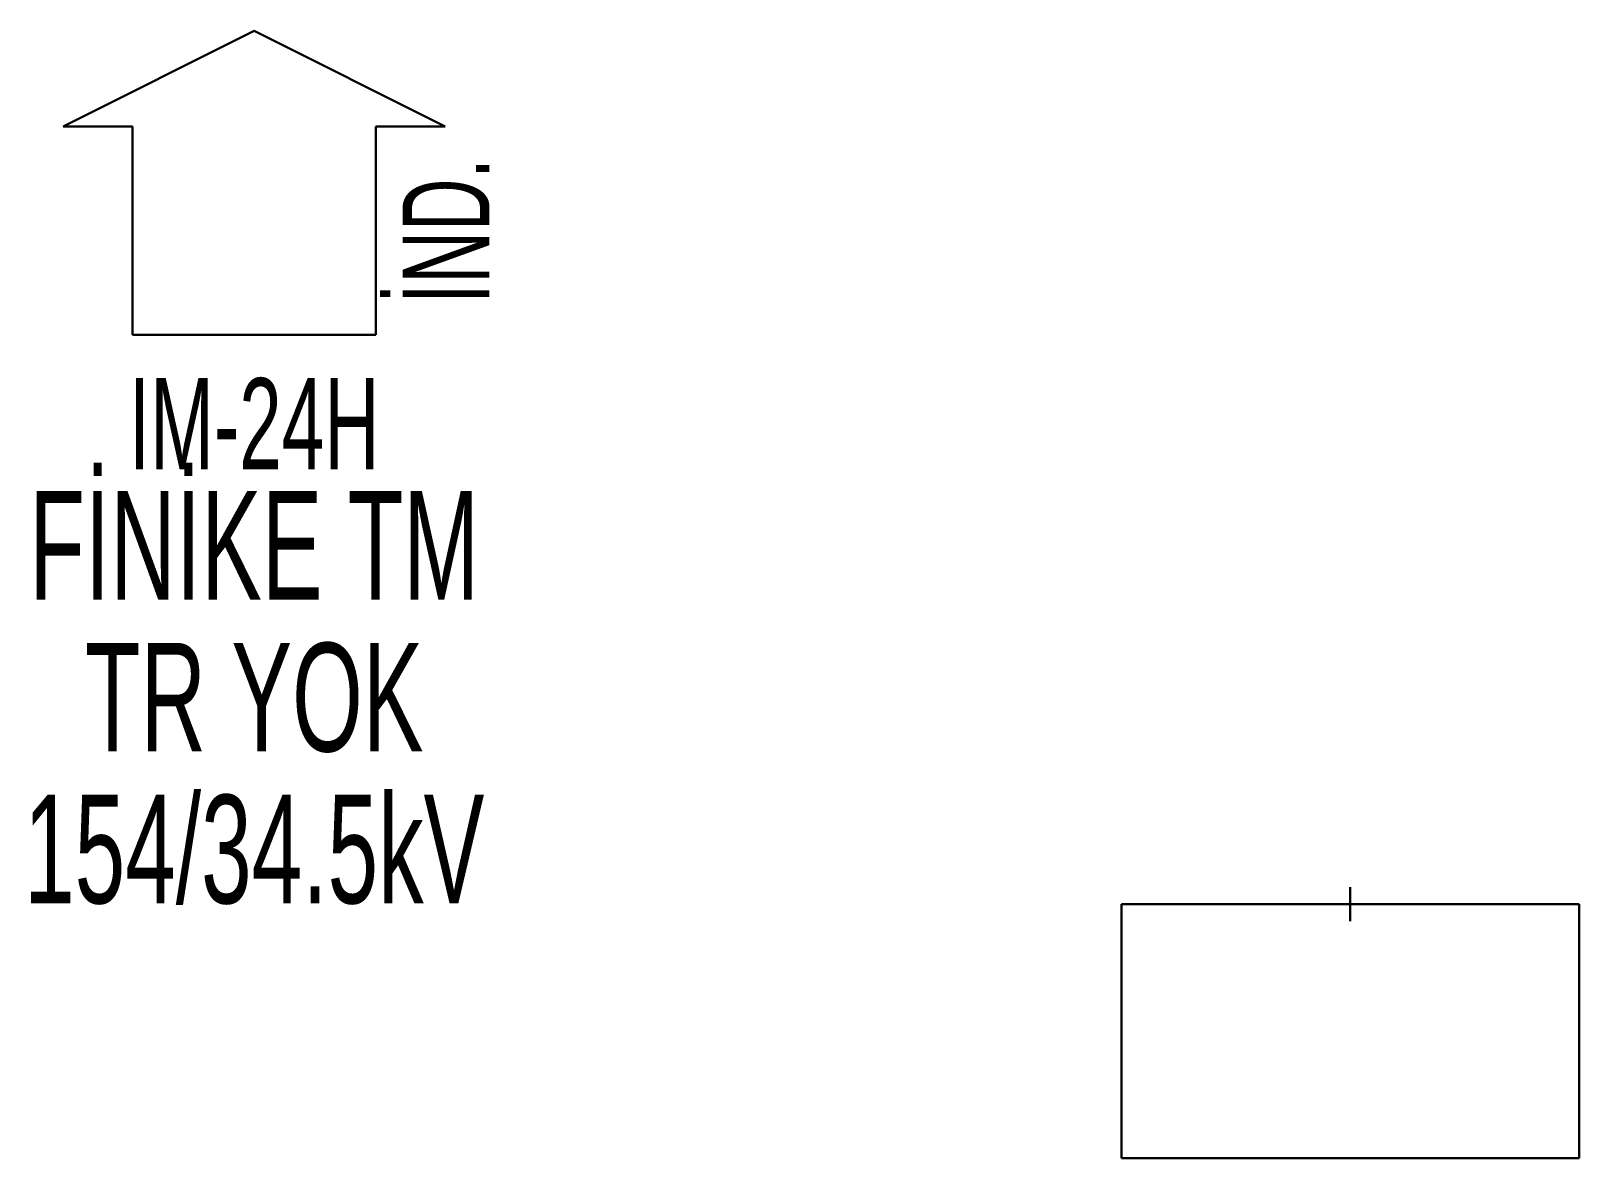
# Model space of a CAD drawing. Header units: millimetres. Extents: x 524161 to 529034, y 4027937 to 4030642.
# Drawn here: x 524161.02 to 524196.68, y 4027937.26 to 4027963.23 of the extents above; entities that cross this region are included whole.
import ezdxf
from ezdxf.enums import TextEntityAlignment as Align

# ---------------------------------------------------------------- set-up
doc = ezdxf.new("R2010")
doc.units = ezdxf.units.MM
doc.layers.add('TRAFO_MEVCUT', color=5, linetype='Continuous', lineweight=30)
doc.styles.get("Standard").update_dxf_attribs({"font": 'Arial'})

# ---------------------------------------------------------------- blocks, each defined once
blk = doc.blocks.new('MEV_INDMERK_KARE')
at = {"layer": 'TRAFO_MEVCUT', "linetype": 'Continuous'}
for p, q in [((0, 2.535), (0, 3.315)), ((-5.268651, -2.925), (-5.268651, 2.925)), ((-5.268651, 2.925), (5.268651, 2.925)), ((5.268651, 2.925), (5.268651, -2.925)), ((5.268651, -2.925), (-5.268651, -2.925))]:
    blk.add_line(p, q, dxfattribs=at)
blk = doc.blocks.new('MEV_INDMERK')
at = {"layer": 'TRAFO_MEVCUT', "linetype": 'Continuous'}
for p, q in [((-4.4, 2.4), (0, 4.6)), ((0, 4.6), (4.4, 2.4)), ((-2.8, 2.4), (-4.4, 2.4)), ((-2.8, -2.4), (-2.8, 2.4)), ((4.4, 2.4), (2.8, 2.4)), ((2.8, -2.4), (2.8, 2.4)), ((-2.8, -2.4), (2.8, -2.4))]:
    blk.add_line(p, q, dxfattribs=at)
at = {"layer": 'TRAFO_MEVCUT', "linetype": 'Continuous', "width": 0.6}
blk.add_text('İND.', height=2, rotation=90, dxfattribs=at).set_placement((5.417363, -0.010583), align=Align.CENTER)

msp = doc.modelspace()

# ---------------------------------------------------------------- block references
at = {"layer": 'TRAFO_MEVCUT'}
for name, p in [('MEV_INDMERK', (524166.161677, 4027958.627192)), ('MEV_INDMERK_KARE', (524191.407, 4027940.183))]:
    msp.add_blockref(name, p, dxfattribs=at)

# ---------------------------------------------------------------- texts
at = {"layer": 'TRAFO_MEVCUT', "width": 0.6}
for s, height, p in [('IM-24H', 2.1, (524166.161677, 4027953.127192)), ('FİNİKE TM', 2.5, (524166.161677, 4027950.127192)), ('TR YOK', 2.5, (524166.161677, 4027946.627192)), ('154/34.5kV', 2.5, (524166.161677, 4027943.127192))]:
    msp.add_text(s, height=height, dxfattribs=at).set_placement(p, align=Align.CENTER)

doc.saveas('drawing.dxf')
